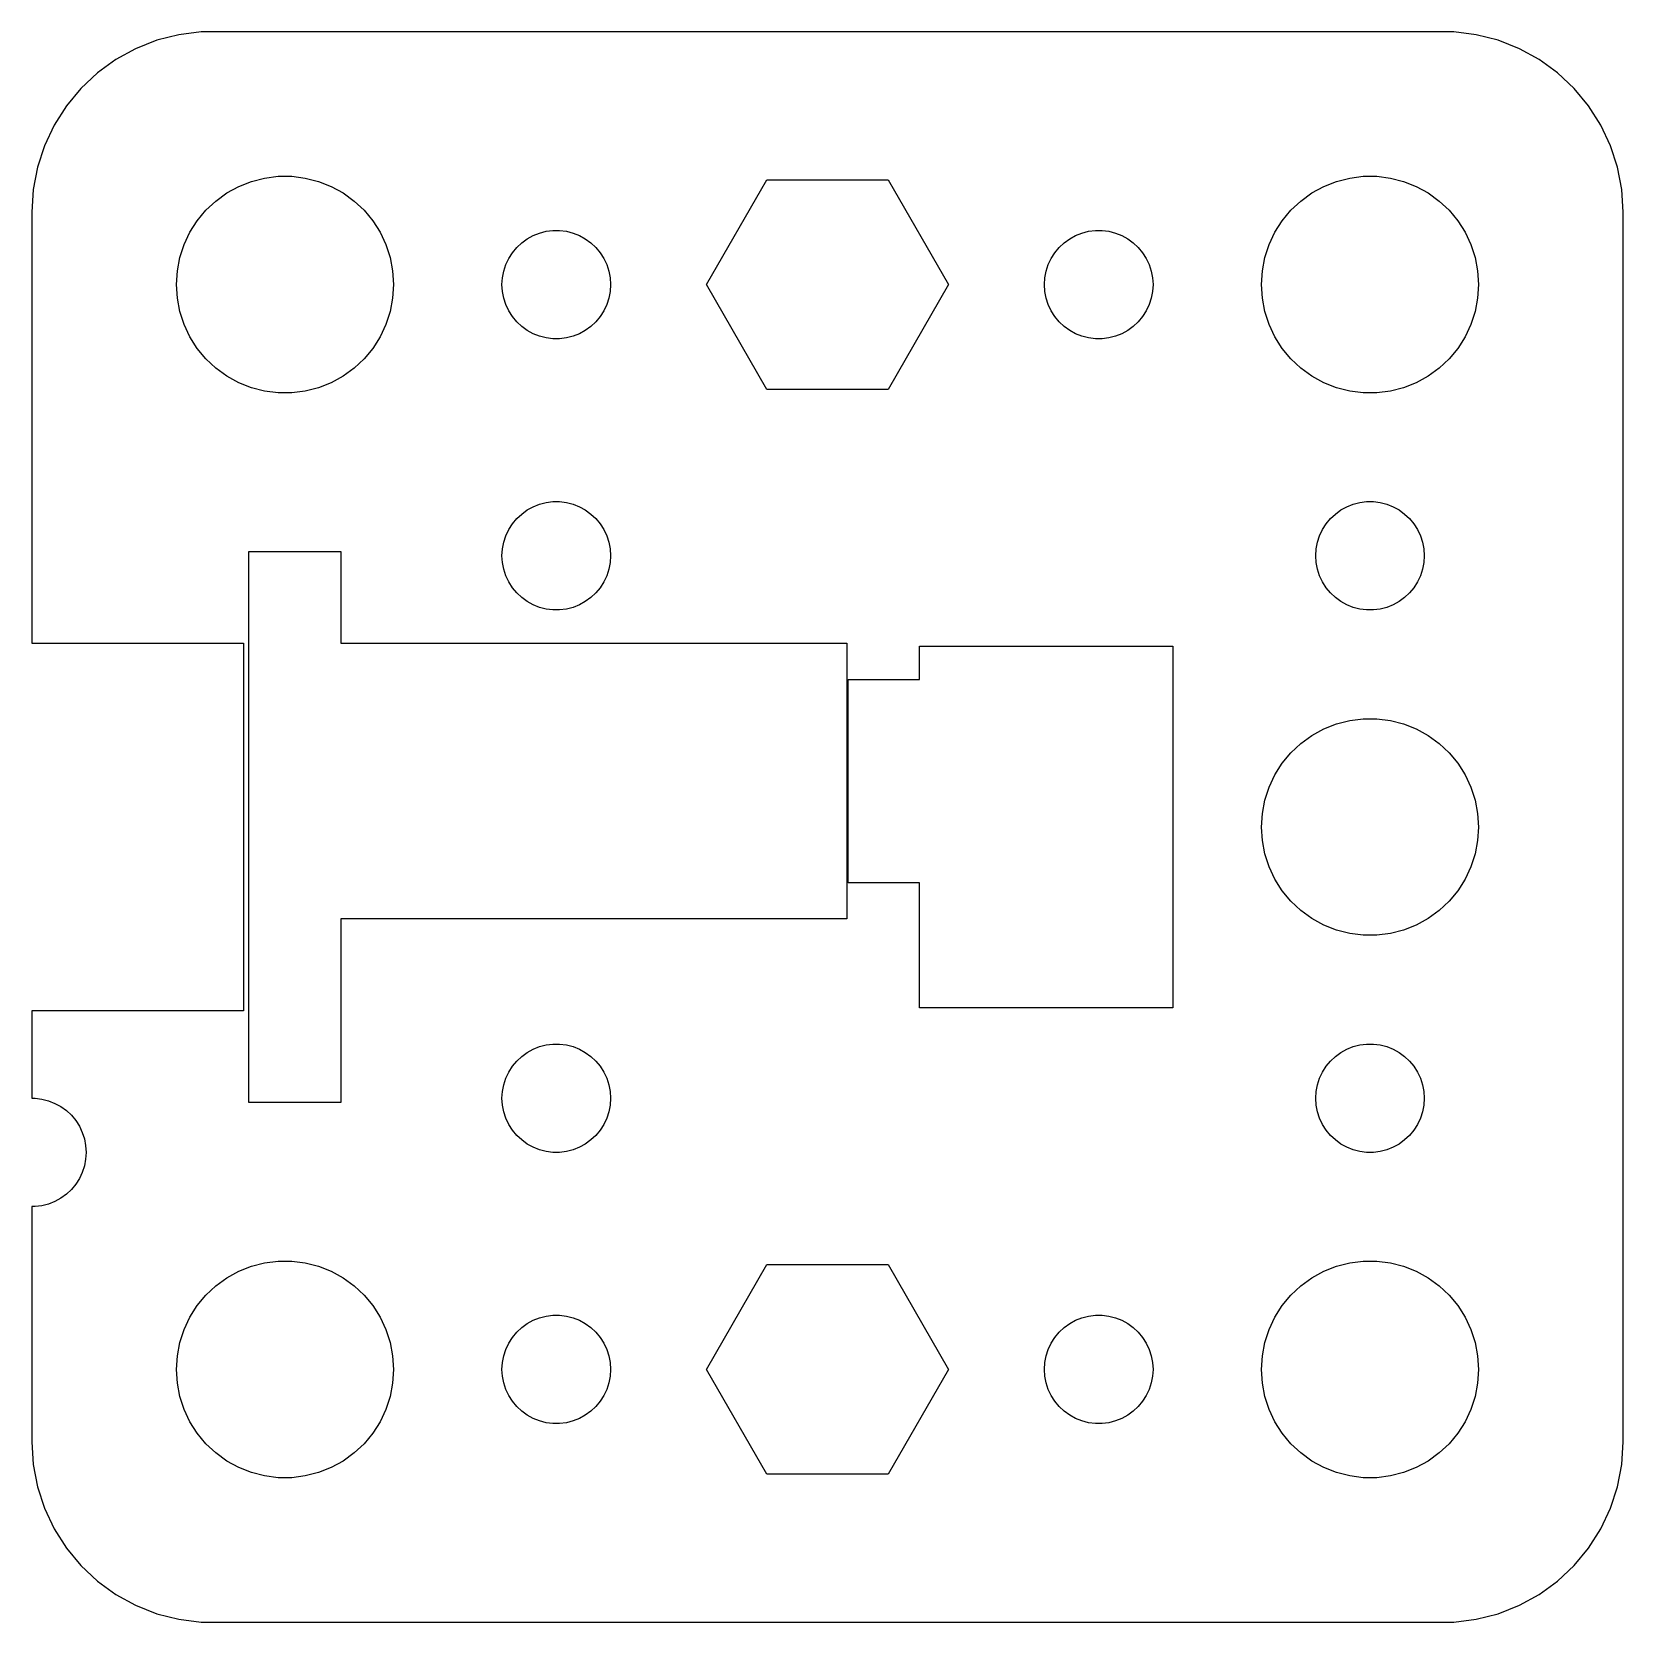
# Model space of a CAD drawing. Header units: metres. Extents: x 0.5 to 44.5, y -22 to 22.
import ezdxf

# ---------------------------------------------------------------- set-up
doc = ezdxf.new("R2010")
doc.units = ezdxf.units.M

msp = doc.modelspace()

# ---------------------------------------------------------------- linework, layer by layer
for p, q in [((3.95491, 21.7553), (3.37109, 21.5241)), ((4.56308, 21.9114), (3.95491, 21.7553)), ((5.18604, 21.9901), (4.56308, 21.9114)), ((39.8139, 21.9901), (5.18604, 21.9901)), ((40.4369, 21.9114), (39.8139, 21.9901)), ((41.0451, 21.7553), (40.4369, 21.9114)), ((41.6289, 21.5241), (41.0451, 21.7553)), ((2.82086, 21.2216), (2.31287, 20.8526)), ((3.37109, 21.5241), (2.82086, 21.2216)), ((42.1791, 21.2216), (41.6289, 21.5241)), ((42.6871, 20.8526), (42.1791, 21.2216)), ((2.31287, 20.8526), (1.85515, 20.4227)), ((43.1448, 20.4227), (42.6871, 20.8526)), ((1.85515, 20.4227), (1.45491, 19.9389)), ((43.5451, 19.9389), (43.1448, 20.4227)), ((1.45491, 19.9389), (1.11845, 19.4088)), ((43.8815, 19.4088), (43.5451, 19.9389)), ((1.11845, 19.4088), (0.85111, 18.8406)), ((44.1489, 18.8406), (43.8815, 19.4088)), ((0.85111, 18.8406), (0.65707, 18.2434)), ((44.3429, 18.2434), (44.1489, 18.8406)), ((0.65707, 18.2434), (0.53941, 17.6267)), ((44.4606, 17.6267), (44.3429, 18.2434)), ((0.53941, 17.6267), (0.5, 17)), ((5.89252, 17.533), (6.22266, 17.7145)), ((6.22266, 17.7145), (6.57294, 17.8532)), ((6.57294, 17.8532), (6.93785, 17.9469)), ((6.93785, 17.9469), (7.31161, 17.9941)), ((7.31161, 17.9941), (7.68837, 17.9941)), ((7.68837, 17.9941), (8.06213, 17.9469)), ((8.06213, 17.9469), (8.42705, 17.8532)), ((8.42705, 17.8532), (8.77733, 17.7145)), ((8.77733, 17.7145), (9.10747, 17.533)), ((19.1534, 15), (20.8267, 17.8982)), ((20.8267, 17.8982), (24.1733, 17.8982)), ((24.1733, 17.8982), (25.8466, 15)), ((35.8925, 17.533), (36.2227, 17.7145)), ((36.2227, 17.7145), (36.5729, 17.8532)), ((36.5729, 17.8532), (36.9379, 17.9469)), ((36.9379, 17.9469), (37.3116, 17.9941)), ((37.3116, 17.9941), (37.6884, 17.9941)), ((37.6884, 17.9941), (38.0621, 17.9469)), ((38.0621, 17.9469), (38.427, 17.8532)), ((38.427, 17.8532), (38.7773, 17.7145)), ((38.7773, 17.7145), (39.1075, 17.533)), ((44.5, 17), (44.4606, 17.6267)), ((5.31308, 17.0536), (5.58772, 17.3115)), ((5.58772, 17.3115), (5.89252, 17.533)), ((9.10747, 17.533), (9.41226, 17.3115)), ((9.41226, 17.3115), (9.6869, 17.0536)), ((35.3131, 17.0536), (35.5877, 17.3115)), ((35.5877, 17.3115), (35.8925, 17.533)), ((39.1075, 17.533), (39.4123, 17.3115)), ((39.4123, 17.3115), (39.6869, 17.0536)), ((0.5, 17), (0.5, 5.07999)), ((4.87108, 16.4453), (5.07294, 16.7634)), ((5.07294, 16.7634), (5.31308, 17.0536)), ((9.6869, 17.0536), (9.92705, 16.7634)), ((9.92705, 16.7634), (10.1289, 16.4453)), ((34.8711, 16.4453), (35.0729, 16.7634)), ((35.0729, 16.7634), (35.3131, 17.0536)), ((39.6869, 17.0536), (39.927, 16.7634)), ((39.927, 16.7634), (40.1289, 16.4453)), ((44.5, -17), (44.5, 17)), ((4.71066, 16.1044), (4.87108, 16.4453)), ((10.1289, 16.4453), (10.2893, 16.1044)), ((14.1963, 16.2665), (14.3613, 16.3572)), ((14.3613, 16.3572), (14.5365, 16.4266)), ((14.5365, 16.4266), (14.7189, 16.4734)), ((14.7189, 16.4734), (14.9058, 16.497)), ((14.9058, 16.497), (15.0942, 16.497)), ((15.0942, 16.497), (15.2811, 16.4734)), ((15.2811, 16.4734), (15.4635, 16.4266)), ((15.4635, 16.4266), (15.6387, 16.3572)), ((15.6387, 16.3572), (15.8037, 16.2665)), ((29.1963, 16.2665), (29.3613, 16.3572)), ((29.3613, 16.3572), (29.5365, 16.4266)), ((29.5365, 16.4266), (29.7189, 16.4734)), ((29.7189, 16.4734), (29.9058, 16.497)), ((29.9058, 16.497), (30.0942, 16.497)), ((30.0942, 16.497), (30.2811, 16.4734)), ((30.2811, 16.4734), (30.4635, 16.4266)), ((30.4635, 16.4266), (30.6387, 16.3572)), ((30.6387, 16.3572), (30.8037, 16.2665)), ((34.7107, 16.1044), (34.8711, 16.4453)), ((40.1289, 16.4453), (40.2893, 16.1044)), ((4.59424, 15.7461), (4.71066, 16.1044)), ((10.2893, 16.1044), (10.4057, 15.7461)), ((13.6855, 15.7226), (13.7865, 15.8817)), ((13.7865, 15.8817), (13.9065, 16.0268)), ((13.9065, 16.0268), (14.0439, 16.1558)), ((14.0439, 16.1558), (14.1963, 16.2665)), ((15.8037, 16.2665), (15.9561, 16.1558)), ((15.9561, 16.1558), (16.0934, 16.0268)), ((16.0934, 16.0268), (16.2135, 15.8817)), ((16.2135, 15.8817), (16.3145, 15.7226)), ((28.6855, 15.7226), (28.7865, 15.8817)), ((28.7865, 15.8817), (28.9065, 16.0268)), ((28.9065, 16.0268), (29.0439, 16.1558)), ((29.0439, 16.1558), (29.1963, 16.2665)), ((30.8037, 16.2665), (30.9561, 16.1558)), ((30.9561, 16.1558), (31.0934, 16.0268)), ((31.0934, 16.0268), (31.2135, 15.8817)), ((31.2135, 15.8817), (31.3145, 15.7226)), ((34.5942, 15.7461), (34.7107, 16.1044)), ((40.2893, 16.1044), (40.4057, 15.7461)), ((4.52365, 15.376), (4.59424, 15.7461)), ((10.4057, 15.7461), (10.4763, 15.376)), ((13.5471, 15.373), (13.6053, 15.5522)), ((13.6053, 15.5522), (13.6855, 15.7226)), ((16.3145, 15.7226), (16.3947, 15.5522)), ((16.3947, 15.5522), (16.4529, 15.373)), ((28.5471, 15.373), (28.6053, 15.5522)), ((28.6053, 15.5522), (28.6855, 15.7226)), ((31.3145, 15.7226), (31.3947, 15.5522)), ((31.3947, 15.5522), (31.4529, 15.373)), ((34.5237, 15.376), (34.5942, 15.7461)), ((40.4057, 15.7461), (40.4763, 15.376)), ((4.5, 15), (4.52365, 15.376)), ((4.52365, 14.624), (4.5, 15)), ((10.4763, 15.376), (10.5, 15)), ((10.5, 15), (10.4763, 14.624)), ((13.5, 15), (13.5118, 15.188)), ((13.5118, 14.812), (13.5, 15)), ((13.5118, 15.188), (13.5471, 15.373)), ((16.4529, 15.373), (16.4882, 15.188)), ((16.4882, 15.188), (16.5, 15)), ((16.5, 15), (16.4882, 14.812)), ((20.8267, 12.1018), (19.1534, 15)), ((25.8466, 15), (24.1733, 12.1018)), ((28.5, 15), (28.5118, 15.188)), ((28.5118, 14.812), (28.5, 15)), ((28.5118, 15.188), (28.5471, 15.373)), ((31.4529, 15.373), (31.4882, 15.188)), ((31.4882, 15.188), (31.5, 15)), ((31.5, 15), (31.4882, 14.812)), ((34.5, 15), (34.5237, 15.376)), ((34.5237, 14.624), (34.5, 15)), ((40.4763, 15.376), (40.5, 15)), ((40.5, 15), (40.4763, 14.624)), ((4.59424, 14.2539), (4.52365, 14.624)), ((10.4763, 14.624), (10.4057, 14.2539)), ((13.5471, 14.627), (13.5118, 14.812)), ((13.6053, 14.4478), (13.5471, 14.627)), ((16.4529, 14.627), (16.3947, 14.4478)), ((16.4882, 14.812), (16.4529, 14.627)), ((28.5471, 14.627), (28.5118, 14.812)), ((28.6053, 14.4478), (28.5471, 14.627)), ((31.4529, 14.627), (31.3947, 14.4478)), ((31.4882, 14.812), (31.4529, 14.627)), ((34.5942, 14.2539), (34.5237, 14.624)), ((40.4763, 14.624), (40.4057, 14.2539)), ((4.71066, 13.8956), (4.59424, 14.2539)), ((10.4057, 14.2539), (10.2893, 13.8956)), ((13.6855, 14.2774), (13.6053, 14.4478)), ((13.7865, 14.1183), (13.6855, 14.2774)), ((13.9065, 13.9732), (13.7865, 14.1183)), ((16.2135, 14.1183), (16.0934, 13.9732)), ((16.3145, 14.2774), (16.2135, 14.1183)), ((16.3947, 14.4478), (16.3145, 14.2774)), ((28.6855, 14.2774), (28.6053, 14.4478)), ((28.7865, 14.1183), (28.6855, 14.2774)), ((28.9065, 13.9732), (28.7865, 14.1183)), ((31.2135, 14.1183), (31.0934, 13.9732)), ((31.3145, 14.2774), (31.2135, 14.1183)), ((31.3947, 14.4478), (31.3145, 14.2774)), ((34.7107, 13.8956), (34.5942, 14.2539)), ((40.4057, 14.2539), (40.2893, 13.8956)), ((4.87108, 13.5547), (4.71066, 13.8956)), ((10.2893, 13.8956), (10.1289, 13.5547)), ((14.0439, 13.8442), (13.9065, 13.9732)), ((14.1963, 13.7335), (14.0439, 13.8442)), ((14.3613, 13.6427), (14.1963, 13.7335)), ((14.5365, 13.5734), (14.3613, 13.6427)), ((15.6387, 13.6427), (15.4635, 13.5734)), ((15.8037, 13.7335), (15.6387, 13.6427)), ((15.9561, 13.8442), (15.8037, 13.7335)), ((16.0934, 13.9732), (15.9561, 13.8442)), ((29.0439, 13.8442), (28.9065, 13.9732)), ((29.1963, 13.7335), (29.0439, 13.8442)), ((29.3613, 13.6427), (29.1963, 13.7335)), ((29.5365, 13.5734), (29.3613, 13.6427)), ((30.6387, 13.6427), (30.4635, 13.5734)), ((30.8037, 13.7335), (30.6387, 13.6427)), ((30.9561, 13.8442), (30.8037, 13.7335)), ((31.0934, 13.9732), (30.9561, 13.8442)), ((34.8711, 13.5547), (34.7107, 13.8956)), ((40.2893, 13.8956), (40.1289, 13.5547)), ((5.07294, 13.2366), (4.87108, 13.5547)), ((5.31308, 12.9464), (5.07294, 13.2366)), ((9.92705, 13.2366), (9.6869, 12.9464)), ((10.1289, 13.5547), (9.92705, 13.2366)), ((14.7189, 13.5266), (14.5365, 13.5734)), ((14.9058, 13.5029), (14.7189, 13.5266)), ((15.0942, 13.5029), (14.9058, 13.5029)), ((15.2811, 13.5266), (15.0942, 13.5029)), ((15.4635, 13.5734), (15.2811, 13.5266)), ((29.7189, 13.5266), (29.5365, 13.5734)), ((29.9058, 13.5029), (29.7189, 13.5266)), ((30.0942, 13.5029), (29.9058, 13.5029)), ((30.2811, 13.5266), (30.0942, 13.5029)), ((30.4635, 13.5734), (30.2811, 13.5266)), ((35.0729, 13.2366), (34.8711, 13.5547)), ((35.3131, 12.9464), (35.0729, 13.2366)), ((39.927, 13.2366), (39.6869, 12.9464)), ((40.1289, 13.5547), (39.927, 13.2366)), ((5.58772, 12.6884), (5.31308, 12.9464)), ((9.6869, 12.9464), (9.41226, 12.6884)), ((35.5877, 12.6884), (35.3131, 12.9464)), ((39.6869, 12.9464), (39.4123, 12.6884)), ((5.89252, 12.467), (5.58772, 12.6884)), ((6.22266, 12.2855), (5.89252, 12.467)), ((9.10747, 12.467), (8.77733, 12.2855)), ((9.41226, 12.6884), (9.10747, 12.467)), ((35.8925, 12.467), (35.5877, 12.6884)), ((36.2227, 12.2855), (35.8925, 12.467)), ((39.1075, 12.467), (38.7773, 12.2855)), ((39.4123, 12.6884), (39.1075, 12.467)), ((6.57294, 12.1468), (6.22266, 12.2855)), ((6.93785, 12.0531), (6.57294, 12.1468)), ((7.31161, 12.0059), (6.93785, 12.0531)), ((7.68837, 12.0059), (7.31161, 12.0059)), ((8.06213, 12.0531), (7.68837, 12.0059)), ((8.42705, 12.1468), (8.06213, 12.0531)), ((8.77733, 12.2855), (8.42705, 12.1468)), ((24.1733, 12.1018), (20.8267, 12.1018)), ((36.5729, 12.1468), (36.2227, 12.2855)), ((36.9379, 12.0531), (36.5729, 12.1468)), ((37.3116, 12.0059), (36.9379, 12.0531)), ((37.6884, 12.0059), (37.3116, 12.0059)), ((38.0621, 12.0531), (37.6884, 12.0059)), ((38.427, 12.1468), (38.0621, 12.0531)), ((38.7773, 12.2855), (38.427, 12.1468)), ((14.1963, 8.76648), (14.3613, 8.85724)), ((14.3613, 8.85724), (14.5365, 8.92657)), ((14.5365, 8.92657), (14.7189, 8.97342)), ((14.7189, 8.97342), (14.9058, 8.99704)), ((14.9058, 8.99704), (15.0942, 8.99704)), ((15.0942, 8.99704), (15.2811, 8.97342)), ((15.2811, 8.97342), (15.4635, 8.92657)), ((15.4635, 8.92657), (15.6387, 8.85724)), ((15.6387, 8.85724), (15.8037, 8.76648)), ((36.6963, 8.76648), (36.8613, 8.85724)), ((36.8613, 8.85724), (37.0365, 8.92657)), ((37.0365, 8.92657), (37.2189, 8.97342)), ((37.2189, 8.97342), (37.4058, 8.99704)), ((37.4058, 8.99704), (37.5942, 8.99704)), ((37.5942, 8.99704), (37.7811, 8.97342)), ((37.7811, 8.97342), (37.9635, 8.92657)), ((37.9635, 8.92657), (38.1387, 8.85724)), ((38.1387, 8.85724), (38.3037, 8.76648)), ((13.6855, 8.22263), (13.7865, 8.38167)), ((13.7865, 8.38167), (13.9065, 8.52681)), ((13.9065, 8.52681), (14.0439, 8.65576)), ((14.0439, 8.65576), (14.1963, 8.76648)), ((15.8037, 8.76648), (15.9561, 8.65576)), ((15.9561, 8.65576), (16.0934, 8.52681)), ((16.0934, 8.52681), (16.2135, 8.38167)), ((16.2135, 8.38167), (16.3145, 8.22263)), ((36.1855, 8.22263), (36.2865, 8.38167)), ((36.2865, 8.38167), (36.4065, 8.52681)), ((36.4065, 8.52681), (36.5439, 8.65576)), ((36.5439, 8.65576), (36.6963, 8.76648)), ((38.3037, 8.76648), (38.4561, 8.65576)), ((38.4561, 8.65576), (38.5934, 8.52681)), ((38.5934, 8.52681), (38.7135, 8.38167)), ((38.7135, 8.38167), (38.8145, 8.22263)), ((13.5471, 7.87303), (13.6053, 8.05219)), ((13.6053, 8.05219), (13.6855, 8.22263)), ((16.3145, 8.22263), (16.3947, 8.05219)), ((16.3947, 8.05219), (16.4529, 7.87303)), ((36.0471, 7.87303), (36.1053, 8.05219)), ((36.1053, 8.05219), (36.1855, 8.22263)), ((38.8145, 8.22263), (38.8947, 8.05219)), ((38.8947, 8.05219), (38.9529, 7.87303)), ((6.5, -7.62), (6.5, 7.62)), ((6.5, 7.62), (9.03999, 7.62)), ((9.03999, 7.62), (9.03999, 5.07999)), ((13.5, 7.5), (13.5118, 7.68799)), ((13.5118, 7.312), (13.5, 7.5)), ((13.5118, 7.68799), (13.5471, 7.87303)), ((16.4529, 7.87303), (16.4882, 7.68799)), ((16.4882, 7.68799), (16.5, 7.5)), ((16.5, 7.5), (16.4882, 7.312)), ((36, 7.5), (36.0118, 7.68799)), ((36.0118, 7.312), (36, 7.5)), ((36.0118, 7.68799), (36.0471, 7.87303)), ((38.9529, 7.87303), (38.9882, 7.68799)), ((38.9882, 7.68799), (39, 7.5)), ((39, 7.5), (38.9882, 7.312)), ((13.5471, 7.12695), (13.5118, 7.312)), ((13.6053, 6.9478), (13.5471, 7.12695)), ((16.4529, 7.12695), (16.3947, 6.9478)), ((16.4882, 7.312), (16.4529, 7.12695)), ((36.0471, 7.12695), (36.0118, 7.312)), ((36.1053, 6.9478), (36.0471, 7.12695)), ((38.9529, 7.12695), (38.8947, 6.9478)), ((38.9882, 7.312), (38.9529, 7.12695)), ((13.6855, 6.77736), (13.6053, 6.9478)), ((13.7865, 6.61832), (13.6855, 6.77736)), ((13.9065, 6.47318), (13.7865, 6.61832)), ((16.2135, 6.61832), (16.0934, 6.47318)), ((16.3145, 6.77736), (16.2135, 6.61832)), ((16.3947, 6.9478), (16.3145, 6.77736)), ((36.1855, 6.77736), (36.1053, 6.9478)), ((36.2865, 6.61832), (36.1855, 6.77736)), ((36.4065, 6.47318), (36.2865, 6.61832)), ((38.7135, 6.61832), (38.5934, 6.47318)), ((38.8145, 6.77736), (38.7135, 6.61832)), ((38.8947, 6.9478), (38.8145, 6.77736)), ((14.0439, 6.34422), (13.9065, 6.47318)), ((14.1963, 6.23351), (14.0439, 6.34422)), ((14.3613, 6.14275), (14.1963, 6.23351)), ((15.8037, 6.23351), (15.6387, 6.14275)), ((15.9561, 6.34422), (15.8037, 6.23351)), ((16.0934, 6.47318), (15.9561, 6.34422)), ((36.5439, 6.34422), (36.4065, 6.47318)), ((36.6963, 6.23351), (36.5439, 6.34422)), ((36.8613, 6.14275), (36.6963, 6.23351)), ((38.3037, 6.23351), (38.1387, 6.14275)), ((38.4561, 6.34422), (38.3037, 6.23351)), ((38.5934, 6.47318), (38.4561, 6.34422)), ((14.5365, 6.07341), (14.3613, 6.14275)), ((14.7189, 6.02657), (14.5365, 6.07341)), ((14.9058, 6.00294), (14.7189, 6.02657)), ((15.0942, 6.00294), (14.9058, 6.00294)), ((15.2811, 6.02657), (15.0942, 6.00294)), ((15.4635, 6.07341), (15.2811, 6.02657)), ((15.6387, 6.14275), (15.4635, 6.07341)), ((37.0365, 6.07341), (36.8613, 6.14275)), ((37.2189, 6.02657), (37.0365, 6.07341)), ((37.4058, 6.00294), (37.2189, 6.02657)), ((37.5942, 6.00294), (37.4058, 6.00294)), ((37.7811, 6.02657), (37.5942, 6.00294)), ((37.9635, 6.07341), (37.7811, 6.02657)), ((38.1387, 6.14275), (37.9635, 6.07341)), ((0.5, 5.07999), (6.35399, 5.07999)), ((6.35399, 5.07999), (6.35399, -5.07999)), ((9.03999, 5.07999), (23.038, 5.07999)), ((23.038, 5.07999), (23.038, -2.53999)), ((25.044, 4.07999), (25.044, 5)), ((25.044, 5), (32.044, 5)), ((32.044, 5), (32.044, -5)), ((23.067, -1.53999), (23.067, 4.07999)), ((23.067, 4.07999), (25.044, 4.07999)), ((35.8925, 2.53297), (36.2227, 2.71448)), ((36.2227, 2.71448), (36.5729, 2.85316)), ((36.5729, 2.85316), (36.9379, 2.94685)), ((36.9379, 2.94685), (37.3116, 2.99408)), ((37.3116, 2.99408), (37.6884, 2.99408)), ((37.6884, 2.99408), (38.0621, 2.94685)), ((38.0621, 2.94685), (38.427, 2.85316)), ((38.427, 2.85316), (38.7773, 2.71448)), ((38.7773, 2.71448), (39.1075, 2.53297)), ((35.3131, 2.05363), (35.5877, 2.31154)), ((35.5877, 2.31154), (35.8925, 2.53297)), ((39.1075, 2.53297), (39.4123, 2.31154)), ((39.4123, 2.31154), (39.6869, 2.05363)), ((34.8711, 1.44525), (35.0729, 1.76335)), ((35.0729, 1.76335), (35.3131, 2.05363)), ((39.6869, 2.05363), (39.927, 1.76335)), ((39.927, 1.76335), (40.1289, 1.44525)), ((34.7107, 1.10437), (34.8711, 1.44525)), ((40.1289, 1.44525), (40.2893, 1.10437)), ((34.5942, 0.74606), (34.7107, 1.10437)), ((40.2893, 1.10437), (40.4057, 0.74606)), ((34.5237, 0.37599), (34.5942, 0.74606)), ((40.4057, 0.74606), (40.4763, 0.37599)), ((34.5, 0), (34.5237, 0.37599)), ((34.5237, -0.37599), (34.5, 0)), ((40.4763, 0.37599), (40.5, 0)), ((40.5, 0), (40.4763, -0.37599)), ((34.5942, -0.74606), (34.5237, -0.37599)), ((40.4763, -0.37599), (40.4057, -0.74606)), ((34.7107, -1.10437), (34.5942, -0.74606)), ((40.4057, -0.74606), (40.2893, -1.10437)), ((34.8711, -1.44525), (34.7107, -1.10437)), ((40.2893, -1.10437), (40.1289, -1.44525)), ((25.044, -1.53999), (23.067, -1.53999)), ((25.044, -5), (25.044, -1.53999)), ((35.0729, -1.76335), (34.8711, -1.44525)), ((40.1289, -1.44525), (39.927, -1.76335)), ((35.3131, -2.05363), (35.0729, -1.76335)), ((35.5877, -2.31154), (35.3131, -2.05363)), ((39.6869, -2.05363), (39.4123, -2.31154)), ((39.927, -1.76335), (39.6869, -2.05363)), ((23.038, -2.53999), (9.03999, -2.53999)), ((9.03999, -2.53999), (9.03999, -7.62)), ((35.8925, -2.53297), (35.5877, -2.31154)), ((36.2227, -2.71448), (35.8925, -2.53297)), ((39.1075, -2.53297), (38.7773, -2.71448)), ((39.4123, -2.31154), (39.1075, -2.53297)), ((36.5729, -2.85316), (36.2227, -2.71448)), ((36.9379, -2.94685), (36.5729, -2.85316)), ((37.3116, -2.99408), (36.9379, -2.94685)), ((37.6884, -2.99408), (37.3116, -2.99408)), ((38.0621, -2.94685), (37.6884, -2.99408)), ((38.427, -2.85316), (38.0621, -2.94685)), ((38.7773, -2.71448), (38.427, -2.85316)), ((6.35399, -5.07999), (0.5, -5.07999)), ((0.5, -5.07999), (0.5, -7.50294)), ((32.044, -5), (25.044, -5)), ((14.1963, -6.23351), (14.3613, -6.14275)), ((14.3613, -6.14275), (14.5365, -6.07341)), ((14.5365, -6.07341), (14.7189, -6.02657)), ((14.7189, -6.02657), (14.9058, -6.00294)), ((14.9058, -6.00294), (15.0942, -6.00294)), ((15.0942, -6.00294), (15.2811, -6.02657)), ((15.2811, -6.02657), (15.4635, -6.07341)), ((15.4635, -6.07341), (15.6387, -6.14275)), ((15.6387, -6.14275), (15.8037, -6.23351)), ((36.6963, -6.23351), (36.8613, -6.14275)), ((36.8613, -6.14275), (37.0365, -6.07341)), ((37.0365, -6.07341), (37.2189, -6.02657)), ((37.2189, -6.02657), (37.4058, -6.00294)), ((37.4058, -6.00294), (37.5942, -6.00294)), ((37.5942, -6.00294), (37.7811, -6.02657)), ((37.7811, -6.02657), (37.9635, -6.07341)), ((37.9635, -6.07341), (38.1387, -6.14275)), ((38.1387, -6.14275), (38.3037, -6.23351)), ((13.7865, -6.61832), (13.9065, -6.47318)), ((13.9065, -6.47318), (14.0439, -6.34422)), ((14.0439, -6.34422), (14.1963, -6.23351)), ((15.8037, -6.23351), (15.9561, -6.34422)), ((15.9561, -6.34422), (16.0934, -6.47318)), ((16.0934, -6.47318), (16.2135, -6.61832)), ((36.2865, -6.61832), (36.4065, -6.47318)), ((36.4065, -6.47318), (36.5439, -6.34422)), ((36.5439, -6.34422), (36.6963, -6.23351)), ((38.3037, -6.23351), (38.4561, -6.34422)), ((38.4561, -6.34422), (38.5934, -6.47318)), ((38.5934, -6.47318), (38.7135, -6.61832)), ((13.5471, -7.12695), (13.6053, -6.9478)), ((13.6053, -6.9478), (13.6855, -6.77736)), ((13.6855, -6.77736), (13.7865, -6.61832)), ((16.2135, -6.61832), (16.3145, -6.77736)), ((16.3145, -6.77736), (16.3947, -6.9478)), ((16.3947, -6.9478), (16.4529, -7.12695)), ((36.0471, -7.12695), (36.1053, -6.9478)), ((36.1053, -6.9478), (36.1855, -6.77736)), ((36.1855, -6.77736), (36.2865, -6.61832)), ((38.7135, -6.61832), (38.8145, -6.77736)), ((38.8145, -6.77736), (38.8947, -6.9478)), ((38.8947, -6.9478), (38.9529, -7.12695)), ((13.5, -7.5), (13.5118, -7.312)), ((13.5118, -7.312), (13.5471, -7.12695)), ((16.4529, -7.12695), (16.4882, -7.312)), ((16.4882, -7.312), (16.5, -7.5)), ((36, -7.5), (36.0118, -7.312)), ((36.0118, -7.312), (36.0471, -7.12695)), ((38.9529, -7.12695), (38.9882, -7.312)), ((38.9882, -7.312), (39, -7.5)), ((0.5, -7.50294), (0.59418, -7.50294)), ((0.59418, -7.50294), (0.78107, -7.52657)), ((0.78107, -7.52657), (0.96352, -7.57341)), ((0.96352, -7.57341), (1.13866, -7.64275)), ((1.13866, -7.64275), (1.30373, -7.73351)), ((1.30373, -7.73351), (1.45613, -7.84422)), ((1.45613, -7.84422), (1.59344, -7.97318)), ((9.03999, -7.62), (6.5, -7.62)), ((13.5118, -7.68799), (13.5, -7.5)), ((13.5471, -7.87303), (13.5118, -7.68799)), ((13.6053, -8.05219), (13.5471, -7.87303)), ((16.4529, -7.87303), (16.3947, -8.05219)), ((16.4882, -7.68799), (16.4529, -7.87303)), ((16.5, -7.5), (16.4882, -7.68799)), ((36.0118, -7.68799), (36, -7.5)), ((36.0471, -7.87303), (36.0118, -7.68799)), ((36.1053, -8.05219), (36.0471, -7.87303)), ((38.9529, -7.87303), (38.8947, -8.05219)), ((38.9882, -7.68799), (38.9529, -7.87303)), ((39, -7.5), (38.9882, -7.68799)), ((1.59344, -7.97318), (1.71352, -8.11832)), ((1.71352, -8.11832), (1.81445, -8.27736)), ((1.81445, -8.27736), (1.89465, -8.4478)), ((13.6855, -8.22263), (13.6053, -8.05219)), ((13.7865, -8.38167), (13.6855, -8.22263)), ((16.3145, -8.22263), (16.2135, -8.38167)), ((16.3947, -8.05219), (16.3145, -8.22263)), ((36.1855, -8.22263), (36.1053, -8.05219)), ((36.2865, -8.38167), (36.1855, -8.22263)), ((38.8145, -8.22263), (38.7135, -8.38167)), ((38.8947, -8.05219), (38.8145, -8.22263)), ((1.89465, -8.4478), (1.95287, -8.62695)), ((1.95287, -8.62695), (1.98816, -8.812)), ((13.9065, -8.52681), (13.7865, -8.38167)), ((14.0439, -8.65576), (13.9065, -8.52681)), ((14.1963, -8.76648), (14.0439, -8.65576)), ((14.3613, -8.85724), (14.1963, -8.76648)), ((15.8037, -8.76648), (15.6387, -8.85724)), ((15.9561, -8.65576), (15.8037, -8.76648)), ((16.0934, -8.52681), (15.9561, -8.65576)), ((16.2135, -8.38167), (16.0934, -8.52681)), ((36.4065, -8.52681), (36.2865, -8.38167)), ((36.5439, -8.65576), (36.4065, -8.52681)), ((36.6963, -8.76648), (36.5439, -8.65576)), ((36.8613, -8.85724), (36.6963, -8.76648)), ((38.3037, -8.76648), (38.1387, -8.85724)), ((38.4561, -8.65576), (38.3037, -8.76648)), ((38.5934, -8.52681), (38.4561, -8.65576)), ((38.7135, -8.38167), (38.5934, -8.52681)), ((1.98816, -9.18799), (1.95287, -9.37303)), ((1.98816, -8.812), (2, -9)), ((2, -9), (1.98816, -9.18799)), ((14.5365, -8.92657), (14.3613, -8.85724)), ((14.7189, -8.97342), (14.5365, -8.92657)), ((14.9058, -8.99704), (14.7189, -8.97342)), ((15.0942, -8.99704), (14.9058, -8.99704)), ((15.2811, -8.97342), (15.0942, -8.99704)), ((15.4635, -8.92657), (15.2811, -8.97342)), ((15.6387, -8.85724), (15.4635, -8.92657)), ((37.0365, -8.92657), (36.8613, -8.85724)), ((37.2189, -8.97342), (37.0365, -8.92657)), ((37.4058, -8.99704), (37.2189, -8.97342)), ((37.5942, -8.99704), (37.4058, -8.99704)), ((37.7811, -8.97342), (37.5942, -8.99704)), ((37.9635, -8.92657), (37.7811, -8.97342)), ((38.1387, -8.85724), (37.9635, -8.92657)), ((1.89465, -9.55219), (1.81445, -9.72263)), ((1.95287, -9.37303), (1.89465, -9.55219)), ((1.59344, -10.0268), (1.45613, -10.1558)), ((1.71352, -9.88167), (1.59344, -10.0268)), ((1.81445, -9.72263), (1.71352, -9.88167)), ((0.59418, -10.497), (0.5, -10.497)), ((0.5, -10.497), (0.5, -17)), ((0.78107, -10.4734), (0.59418, -10.497)), ((0.96352, -10.4266), (0.78107, -10.4734)), ((1.13866, -10.3572), (0.96352, -10.4266)), ((1.30373, -10.2665), (1.13866, -10.3572)), ((1.45613, -10.1558), (1.30373, -10.2665)), ((5.89252, -12.467), (6.22266, -12.2855)), ((6.22266, -12.2855), (6.57294, -12.1468)), ((6.57294, -12.1468), (6.93785, -12.0531)), ((6.93785, -12.0531), (7.31161, -12.0059)), ((7.31161, -12.0059), (7.68837, -12.0059)), ((7.68837, -12.0059), (8.06213, -12.0531)), ((8.06213, -12.0531), (8.42705, -12.1468)), ((8.42705, -12.1468), (8.77733, -12.2855)), ((8.77733, -12.2855), (9.10747, -12.467)), ((19.1534, -15), (20.8267, -12.1018)), ((20.8267, -12.1018), (24.1733, -12.1018)), ((24.1733, -12.1018), (25.8466, -15)), ((35.8925, -12.467), (36.2227, -12.2855)), ((36.2227, -12.2855), (36.5729, -12.1468)), ((36.5729, -12.1468), (36.9379, -12.0531)), ((36.9379, -12.0531), (37.3116, -12.0059)), ((37.3116, -12.0059), (37.6884, -12.0059)), ((37.6884, -12.0059), (38.0621, -12.0531)), ((38.0621, -12.0531), (38.427, -12.1468)), ((38.427, -12.1468), (38.7773, -12.2855)), ((38.7773, -12.2855), (39.1075, -12.467)), ((5.31308, -12.9464), (5.58772, -12.6884)), ((5.58772, -12.6884), (5.89252, -12.467)), ((9.10747, -12.467), (9.41226, -12.6884)), ((9.41226, -12.6884), (9.6869, -12.9464)), ((35.3131, -12.9464), (35.5877, -12.6884)), ((35.5877, -12.6884), (35.8925, -12.467)), ((39.1075, -12.467), (39.4123, -12.6884)), ((39.4123, -12.6884), (39.6869, -12.9464)), ((5.07294, -13.2366), (5.31308, -12.9464)), ((9.6869, -12.9464), (9.92705, -13.2366)), ((35.0729, -13.2366), (35.3131, -12.9464)), ((39.6869, -12.9464), (39.927, -13.2366)), ((4.71066, -13.8956), (4.87108, -13.5547)), ((4.87108, -13.5547), (5.07294, -13.2366)), ((9.92705, -13.2366), (10.1289, -13.5547)), ((10.1289, -13.5547), (10.2893, -13.8956)), ((14.3613, -13.6427), (14.5365, -13.5734)), ((14.5365, -13.5734), (14.7189, -13.5266)), ((14.7189, -13.5266), (14.9058, -13.5029)), ((14.9058, -13.5029), (15.0942, -13.5029)), ((15.0942, -13.5029), (15.2811, -13.5266)), ((15.2811, -13.5266), (15.4635, -13.5734)), ((15.4635, -13.5734), (15.6387, -13.6427)), ((29.3613, -13.6427), (29.5365, -13.5734)), ((29.5365, -13.5734), (29.7189, -13.5266)), ((29.7189, -13.5266), (29.9058, -13.5029)), ((29.9058, -13.5029), (30.0942, -13.5029)), ((30.0942, -13.5029), (30.2811, -13.5266)), ((30.2811, -13.5266), (30.4635, -13.5734)), ((30.4635, -13.5734), (30.6387, -13.6427)), ((34.7107, -13.8956), (34.8711, -13.5547)), ((34.8711, -13.5547), (35.0729, -13.2366)), ((39.927, -13.2366), (40.1289, -13.5547)), ((40.1289, -13.5547), (40.2893, -13.8956)), ((4.59424, -14.2539), (4.71066, -13.8956)), ((10.2893, -13.8956), (10.4057, -14.2539)), ((13.7865, -14.1183), (13.9065, -13.9732)), ((13.9065, -13.9732), (14.0439, -13.8442)), ((14.0439, -13.8442), (14.1963, -13.7335)), ((14.1963, -13.7335), (14.3613, -13.6427)), ((15.6387, -13.6427), (15.8037, -13.7335)), ((15.8037, -13.7335), (15.9561, -13.8442)), ((15.9561, -13.8442), (16.0934, -13.9732)), ((16.0934, -13.9732), (16.2135, -14.1183)), ((28.7865, -14.1183), (28.9065, -13.9732)), ((28.9065, -13.9732), (29.0439, -13.8442)), ((29.0439, -13.8442), (29.1963, -13.7335)), ((29.1963, -13.7335), (29.3613, -13.6427)), ((30.6387, -13.6427), (30.8037, -13.7335)), ((30.8037, -13.7335), (30.9561, -13.8442)), ((30.9561, -13.8442), (31.0934, -13.9732)), ((31.0934, -13.9732), (31.2135, -14.1183)), ((34.5942, -14.2539), (34.7107, -13.8956)), ((40.2893, -13.8956), (40.4057, -14.2539)), ((4.52365, -14.624), (4.59424, -14.2539)), ((10.4057, -14.2539), (10.4763, -14.624)), ((13.5471, -14.627), (13.6053, -14.4478)), ((13.6053, -14.4478), (13.6855, -14.2774)), ((13.6855, -14.2774), (13.7865, -14.1183)), ((16.2135, -14.1183), (16.3145, -14.2774)), ((16.3145, -14.2774), (16.3947, -14.4478)), ((16.3947, -14.4478), (16.4529, -14.627)), ((28.5471, -14.627), (28.6053, -14.4478)), ((28.6053, -14.4478), (28.6855, -14.2774)), ((28.6855, -14.2774), (28.7865, -14.1183)), ((31.2135, -14.1183), (31.3145, -14.2774)), ((31.3145, -14.2774), (31.3947, -14.4478)), ((31.3947, -14.4478), (31.4529, -14.627)), ((34.5237, -14.624), (34.5942, -14.2539)), ((40.4057, -14.2539), (40.4763, -14.624)), ((4.5, -15), (4.52365, -14.624)), ((10.4763, -14.624), (10.5, -15)), ((13.5, -15), (13.5118, -14.812)), ((13.5118, -14.812), (13.5471, -14.627)), ((16.4529, -14.627), (16.4882, -14.812)), ((16.4882, -14.812), (16.5, -15)), ((28.5, -15), (28.5118, -14.812)), ((28.5118, -14.812), (28.5471, -14.627)), ((31.4529, -14.627), (31.4882, -14.812)), ((31.4882, -14.812), (31.5, -15)), ((34.5, -15), (34.5237, -14.624)), ((40.4763, -14.624), (40.5, -15)), ((4.52365, -15.376), (4.5, -15)), ((4.59424, -15.7461), (4.52365, -15.376)), ((10.4763, -15.376), (10.4057, -15.7461)), ((10.5, -15), (10.4763, -15.376)), ((13.5118, -15.188), (13.5, -15)), ((13.5471, -15.373), (13.5118, -15.188)), ((13.6053, -15.5522), (13.5471, -15.373)), ((16.4529, -15.373), (16.3947, -15.5522)), ((16.4882, -15.188), (16.4529, -15.373)), ((16.5, -15), (16.4882, -15.188)), ((20.8267, -17.8982), (19.1534, -15)), ((25.8466, -15), (24.1733, -17.8982)), ((28.5118, -15.188), (28.5, -15)), ((28.5471, -15.373), (28.5118, -15.188)), ((28.6053, -15.5522), (28.5471, -15.373)), ((31.4529, -15.373), (31.3947, -15.5522)), ((31.4882, -15.188), (31.4529, -15.373)), ((31.5, -15), (31.4882, -15.188)), ((34.5237, -15.376), (34.5, -15)), ((34.5942, -15.7461), (34.5237, -15.376)), ((40.4763, -15.376), (40.4057, -15.7461)), ((40.5, -15), (40.4763, -15.376)), ((4.71066, -16.1044), (4.59424, -15.7461)), ((10.4057, -15.7461), (10.2893, -16.1044)), ((13.6855, -15.7226), (13.6053, -15.5522)), ((13.7865, -15.8817), (13.6855, -15.7226)), ((16.3145, -15.7226), (16.2135, -15.8817)), ((16.3947, -15.5522), (16.3145, -15.7226)), ((28.6855, -15.7226), (28.6053, -15.5522)), ((28.7865, -15.8817), (28.6855, -15.7226)), ((31.3145, -15.7226), (31.2135, -15.8817)), ((31.3947, -15.5522), (31.3145, -15.7226)), ((34.7107, -16.1044), (34.5942, -15.7461)), ((40.4057, -15.7461), (40.2893, -16.1044)), ((4.87108, -16.4453), (4.71066, -16.1044)), ((10.2893, -16.1044), (10.1289, -16.4453)), ((13.9065, -16.0268), (13.7865, -15.8817)), ((14.0439, -16.1558), (13.9065, -16.0268)), ((14.1963, -16.2665), (14.0439, -16.1558)), ((14.3613, -16.3572), (14.1963, -16.2665)), ((15.8037, -16.2665), (15.6387, -16.3572)), ((15.9561, -16.1558), (15.8037, -16.2665)), ((16.0934, -16.0268), (15.9561, -16.1558)), ((16.2135, -15.8817), (16.0934, -16.0268)), ((28.9065, -16.0268), (28.7865, -15.8817)), ((29.0439, -16.1558), (28.9065, -16.0268)), ((29.1963, -16.2665), (29.0439, -16.1558)), ((29.3613, -16.3572), (29.1963, -16.2665)), ((30.8037, -16.2665), (30.6387, -16.3572)), ((30.9561, -16.1558), (30.8037, -16.2665)), ((31.0934, -16.0268), (30.9561, -16.1558)), ((31.2135, -15.8817), (31.0934, -16.0268)), ((34.8711, -16.4453), (34.7107, -16.1044)), ((40.2893, -16.1044), (40.1289, -16.4453)), ((5.07294, -16.7634), (4.87108, -16.4453)), ((10.1289, -16.4453), (9.92705, -16.7634)), ((14.5365, -16.4266), (14.3613, -16.3572)), ((14.7189, -16.4734), (14.5365, -16.4266)), ((14.9058, -16.497), (14.7189, -16.4734)), ((15.0942, -16.497), (14.9058, -16.497)), ((15.2811, -16.4734), (15.0942, -16.497)), ((15.4635, -16.4266), (15.2811, -16.4734)), ((15.6387, -16.3572), (15.4635, -16.4266)), ((29.5365, -16.4266), (29.3613, -16.3572)), ((29.7189, -16.4734), (29.5365, -16.4266)), ((29.9058, -16.497), (29.7189, -16.4734)), ((30.0942, -16.497), (29.9058, -16.497)), ((30.2811, -16.4734), (30.0942, -16.497)), ((30.4635, -16.4266), (30.2811, -16.4734)), ((30.6387, -16.3572), (30.4635, -16.4266)), ((35.0729, -16.7634), (34.8711, -16.4453)), ((40.1289, -16.4453), (39.927, -16.7634)), ((0.5, -17), (0.53941, -17.6267)), ((5.31308, -17.0536), (5.07294, -16.7634)), ((5.58772, -17.3115), (5.31308, -17.0536)), ((9.6869, -17.0536), (9.41226, -17.3115)), ((9.92705, -16.7634), (9.6869, -17.0536)), ((35.3131, -17.0536), (35.0729, -16.7634)), ((35.5877, -17.3115), (35.3131, -17.0536)), ((39.6869, -17.0536), (39.4123, -17.3115)), ((39.927, -16.7634), (39.6869, -17.0536)), ((44.4606, -17.6267), (44.5, -17)), ((5.89252, -17.533), (5.58772, -17.3115)), ((6.22266, -17.7145), (5.89252, -17.533)), ((9.10747, -17.533), (8.77733, -17.7145)), ((9.41226, -17.3115), (9.10747, -17.533)), ((35.8925, -17.533), (35.5877, -17.3115)), ((36.2227, -17.7145), (35.8925, -17.533)), ((39.1075, -17.533), (38.7773, -17.7145)), ((39.4123, -17.3115), (39.1075, -17.533)), ((0.53941, -17.6267), (0.65707, -18.2434)), ((6.57294, -17.8532), (6.22266, -17.7145)), ((6.93785, -17.9469), (6.57294, -17.8532)), ((7.31161, -17.9941), (6.93785, -17.9469)), ((7.68837, -17.9941), (7.31161, -17.9941)), ((8.06213, -17.9469), (7.68837, -17.9941)), ((8.42705, -17.8532), (8.06213, -17.9469)), ((8.77733, -17.7145), (8.42705, -17.8532)), ((24.1733, -17.8982), (20.8267, -17.8982)), ((36.5729, -17.8532), (36.2227, -17.7145)), ((36.9379, -17.9469), (36.5729, -17.8532)), ((37.3116, -17.9941), (36.9379, -17.9469)), ((37.6884, -17.9941), (37.3116, -17.9941)), ((38.0621, -17.9469), (37.6884, -17.9941)), ((38.427, -17.8532), (38.0621, -17.9469)), ((38.7773, -17.7145), (38.427, -17.8532)), ((44.3429, -18.2434), (44.4606, -17.6267)), ((0.65707, -18.2434), (0.85111, -18.8406)), ((44.1489, -18.8406), (44.3429, -18.2434)), ((0.85111, -18.8406), (1.11845, -19.4088)), ((43.8815, -19.4088), (44.1489, -18.8406)), ((1.11845, -19.4088), (1.45491, -19.9389)), ((43.5451, -19.9389), (43.8815, -19.4088)), ((1.45491, -19.9389), (1.85515, -20.4227)), ((43.1448, -20.4227), (43.5451, -19.9389)), ((1.85515, -20.4227), (2.31287, -20.8526)), ((42.6871, -20.8526), (43.1448, -20.4227)), ((2.31287, -20.8526), (2.82086, -21.2216)), ((42.1791, -21.2216), (42.6871, -20.8526)), ((2.82086, -21.2216), (3.37109, -21.5241)), ((3.37109, -21.5241), (3.95491, -21.7553)), ((41.0451, -21.7553), (41.6289, -21.5241)), ((41.6289, -21.5241), (42.1791, -21.2216)), ((3.95491, -21.7553), (4.56308, -21.9114)), ((4.56308, -21.9114), (5.18604, -21.9901)), ((5.18604, -21.9901), (39.8139, -21.9901)), ((39.8139, -21.9901), (40.4369, -21.9114)), ((40.4369, -21.9114), (41.0451, -21.7553))]:
    msp.add_line(p, q)

doc.saveas('drawing.dxf')
